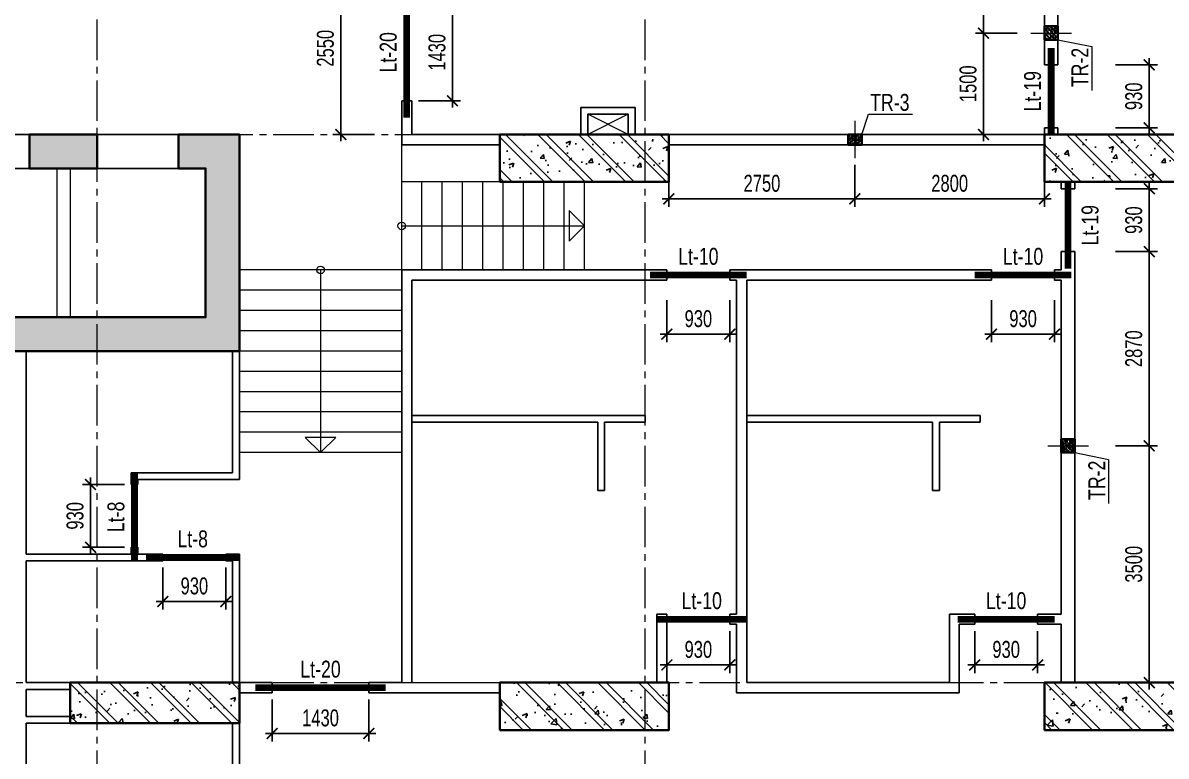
# Model space of a CAD drawing. Header units: millimetres. Extents: x 0 to 84100, y 0 to 158663.
# Drawn here: x 49721 to 66621, y 121440 to 132276 of the extents above; entities that cross this region are included whole.
import ezdxf
from ezdxf.enums import TextEntityAlignment as Align

# ---------------------------------------------------------------- set-up
doc = ezdxf.new("R2010")
doc.units = ezdxf.units.MM
doc.header["$LTSCALE"] = 800
doc.header["$MEASUREMENT"] = 0
doc.linetypes.add('CENTER2', pattern=[1.125, 0.75, -0.125, 0.125, -0.125])
doc.layers.get('DEFPOINTS').update_dxf_attribs({"color": 87})
for name, color, linetype, lineweight in [('CDC.01.AXIS', 160, 'CENTER2', 13), ('CDC.07.TEXTCOL', 3, 'Continuous', 18), ('CDC.09.COLUMN', 4, 'Continuous', 35), ('CDC.11.NOTE', 8, 'Continuous', 18)]:
    doc.layers.add(name, color=color, linetype=linetype, lineweight=lineweight)
for name, color, linetype in [('CDC.02.DIM', 1, 'Continuous'), ('CDC.03.BORDER', 3, 'Continuous'), ('CDC.06.TEXT', 2, 'Continuous'), ('CDC.10.HATCH', 9, 'Continuous'), ('HATCH', 8, 'Continuous'), ('KCS_LANH_TO', 3, 'Continuous'), ('KCS_LOKT', 3, 'Continuous')]:
    doc.layers.add(name, color=color, linetype=linetype)
doc.styles.add('KCS_SMTEXT', font='arial.ttf', dxfattribs={"width": 0.7})
doc.dimstyles.new('KCS_DIM100', dxfattribs={"dimscale": 100, "dimtxt": 2.5, "dimasz": 1.6, "dimexe": 1.2, "dimexo": 0, "dimgap": 1, "dimtad": 1, "dimdec": 0, "dimzin": 0, "dimdsep": 46, "dimtxsty": 'KCS_SMTEXT', "dimblk": 'ARCHTICK', "dimcen": 0, "dimdle": 1, "dimclrd": 1, "dimclre": 1, "dimclrt": 2, "dimadec": 0, "dimazin": 0, "dimtfac": 1, "dimtdec": 0, "dimtix": 1, "dimtmove": 2, "dimatfit": 3, "dimfxl": 1, "dimtolj": 1, "dimtzin": 0, "dimarcsym": 0})
pattern_1 = [(50, (61100.4, -1179204.9), (717.26018, -62.75213), [75, -825]), (355, (61100.4, -1179204.9), (-138.75133, 752.19213), [60, -660]), (100.4514, (61160.2, -1179210.1), (578.50938, 689.43954), [63.7402, -701.1421]), (46.1842, (61100.4, -1179004.9), (1067.24105, -165.519), [112.5, -1237.5]), (96.6356, (61189.4, -1179018.7), (934.6627, 974.1179), [95.6103, -1051.713]), (351.1842, (61100.4, -1179004.9), (934.6619, 974.1186), [90, -990]), (21, (61200.4, -1179054.9), (596.90705, -402.6189), [75, -825]), (226, (61200.4, -1179054.9), (671.88212, -365.5398), [60, -660]), (71.4514, (61250.16, -1179088.44), (840.22263, 322.5305), [63.7402, -701.1421]), (67.5, (61100.42, -1179204.9), (-155.916183, 294.37446), [0, -652, 0, -670, 0, -662.5]), (4.5, (61100.42, -1179204.9), (283.35092, 380.10319), [0, -382, 0, -637, 0, -252.5]), (327.5, (60877.42, -1179204.9), (533.822436, -22.55487), [0, -250, 0, -780, 0, -1035]), (317.5, (60777.4, -1179204.9), (583.18617, 100.10498), [0, -325, 0, -518, 0, -735]), (315, (61100.42, -1179204.9), (300.52038, 300.52038), []), (315, (61100.42, -1179082.4), (300.52038, 300.52038), [])]

# ---------------------------------------------------------------- blocks, each defined once
blk = doc.blocks.new('_ArchTick')
at = {"color": 0, "linetype": 'ByBlock', "const_width": 0.15}
blk.add_lwpolyline([(-0.5, -0.5), (0.5, 0.5)], dxfattribs=at)
blk = doc.blocks.new('*D441')
at = {"layer": 'CDC.02.DIM', "color": 1, "lineweight": -2, "transparency": 16777216}
for p, q in [((55571, 132556), (56191, 132556)), ((56071, 132656), (56071, 131026)), ((55571, 131126), (56191, 131126))]:
    blk.add_line(p, q, dxfattribs=at)
at = {"layer": 'DEFPOINTS', "color": 0, "transparency": 16777216}
for p in [(55571, 132556), (55571, 131126), (56071, 131126)]:
    blk.add_point(p, dxfattribs=at)
at = {"layer": 'CDC.02.DIM', "color": 1, "lineweight": -2, "transparency": 16777216, "xscale": 160, "yscale": 160, "zscale": 160}
for p, rotation in [((56071, 132556), 90), ((56071, 131126), 270)]:
    blk.add_blockref('_ArchTick', p, dxfattribs=dict(at, rotation=rotation))
at = {"layer": 'CDC.02.DIM', "color": 2, "transparency": 16777216, "insert": (55843, 131841), "char_height": 250, "attachment_point": 5, "rotation": 90, "style": 'KCS_SMTEXT'}
blk.add_mtext('\\A1;1430', dxfattribs=at)
blk = doc.blocks.new('*D462')
at = {"layer": 'CDC.02.DIM', "color": 1, "lineweight": -2, "transparency": 16777216}
for p, q in [((65871, 131656), (66491, 131656)), ((66371, 131756), (66371, 130626)), ((65871, 130726), (66491, 130726))]:
    blk.add_line(p, q, dxfattribs=at)
at = {"layer": 'DEFPOINTS', "color": 0, "transparency": 16777216}
for p in [(65871, 131656), (65871, 130726), (66371, 130726)]:
    blk.add_point(p, dxfattribs=at)
at = {"layer": 'CDC.02.DIM', "color": 1, "lineweight": -2, "transparency": 16777216, "xscale": 160, "yscale": 160, "zscale": 160}
for p, rotation in [((66371, 131656), 90), ((66371, 130726), 270)]:
    blk.add_blockref('_ArchTick', p, dxfattribs=dict(at, rotation=rotation))
at = {"layer": 'CDC.02.DIM', "color": 2, "transparency": 16777216, "insert": (66143, 131191), "char_height": 250, "attachment_point": 5, "rotation": 90, "style": 'KCS_SMTEXT'}
blk.add_mtext('\\A1;930', dxfattribs=at)
blk = doc.blocks.new('*D463')
at = {"layer": 'CDC.02.DIM', "color": 1, "lineweight": -2, "transparency": 16777216}
for p, q in [((65871, 129826), (66491, 129826)), ((66371, 129926), (66371, 128796)), ((65871, 128896), (66491, 128896))]:
    blk.add_line(p, q, dxfattribs=at)
at = {"layer": 'DEFPOINTS', "color": 0, "transparency": 16777216}
for p in [(65871, 129826), (65871, 128896), (66371, 128896)]:
    blk.add_point(p, dxfattribs=at)
at = {"layer": 'CDC.02.DIM', "color": 1, "lineweight": -2, "transparency": 16777216, "xscale": 160, "yscale": 160, "zscale": 160}
for p, rotation in [((66371, 129826), 90), ((66371, 128896), 270)]:
    blk.add_blockref('_ArchTick', p, dxfattribs=dict(at, rotation=rotation))
at = {"layer": 'CDC.02.DIM', "color": 2, "transparency": 16777216, "insert": (66143, 129361), "char_height": 250, "attachment_point": 5, "rotation": 90, "style": 'KCS_SMTEXT'}
blk.add_mtext('\\A1;930', dxfattribs=at)
blk = doc.blocks.new('*D464')
at = {"layer": 'CDC.02.DIM', "color": 1, "lineweight": -2, "transparency": 16777216}
for p, q in [((64041, 128176), (64041, 127556)), ((64971, 128176), (64971, 127556)), ((65071, 127676), (63941, 127676))]:
    blk.add_line(p, q, dxfattribs=at)
at = {"layer": 'DEFPOINTS', "color": 0, "transparency": 16777216}
for p in [(64041, 128176), (64971, 128176), (64041, 127676)]:
    blk.add_point(p, dxfattribs=at)
at = {"layer": 'CDC.02.DIM', "color": 1, "lineweight": -2, "transparency": 16777216, "xscale": 160, "yscale": 160, "zscale": 160, "rotation": 180}
blk.add_blockref('_ArchTick', (64041, 127676), dxfattribs=at)
at = {"layer": 'CDC.02.DIM', "color": 1, "lineweight": -2, "transparency": 16777216, "xscale": 160, "yscale": 160, "zscale": 160}
blk.add_blockref('_ArchTick', (64971, 127676), dxfattribs=at)
at = {"layer": 'CDC.02.DIM', "color": 2, "transparency": 16777216, "insert": (64506, 127904), "char_height": 250, "attachment_point": 5, "style": 'KCS_SMTEXT'}
blk.add_mtext('\\A1;930', dxfattribs=at)
blk = doc.blocks.new('*D465')
at = {"layer": 'CDC.02.DIM', "color": 1, "lineweight": -2, "transparency": 16777216}
for p, q in [((63791, 123288), (63791, 122668)), ((64721, 123288), (64721, 122668)), ((64821, 122788), (63691, 122788))]:
    blk.add_line(p, q, dxfattribs=at)
at = {"layer": 'DEFPOINTS', "color": 0, "transparency": 16777216}
for p in [(63791, 123288), (64721, 123288), (63791, 122788)]:
    blk.add_point(p, dxfattribs=at)
at = {"layer": 'CDC.02.DIM', "color": 1, "lineweight": -2, "transparency": 16777216, "xscale": 160, "yscale": 160, "zscale": 160, "rotation": 180}
blk.add_blockref('_ArchTick', (63791, 122788), dxfattribs=at)
at = {"layer": 'CDC.02.DIM', "color": 1, "lineweight": -2, "transparency": 16777216, "xscale": 160, "yscale": 160, "zscale": 160}
blk.add_blockref('_ArchTick', (64721, 122788), dxfattribs=at)
at = {"layer": 'CDC.02.DIM', "color": 2, "transparency": 16777216, "insert": (64256, 123016), "char_height": 250, "attachment_point": 5, "style": 'KCS_SMTEXT'}
blk.add_mtext('\\A1;930', dxfattribs=at)
blk = doc.blocks.new('*D466')
at = {"layer": 'CDC.02.DIM', "color": 1, "lineweight": -2, "transparency": 16777216}
for p, q in [((59241, 123288), (59241, 122668)), ((60171, 123288), (60171, 122668)), ((59141, 122788), (60271, 122788))]:
    blk.add_line(p, q, dxfattribs=at)
at = {"layer": 'DEFPOINTS', "color": 0, "transparency": 16777216}
for p in [(59241, 123288), (60171, 123288), (60171, 122788)]:
    blk.add_point(p, dxfattribs=at)
at = {"layer": 'CDC.02.DIM', "color": 1, "lineweight": -2, "transparency": 16777216, "xscale": 160, "yscale": 160, "zscale": 160, "rotation": 180}
blk.add_blockref('_ArchTick', (59241, 122788), dxfattribs=at)
at = {"layer": 'CDC.02.DIM', "color": 1, "lineweight": -2, "transparency": 16777216, "xscale": 160, "yscale": 160, "zscale": 160}
blk.add_blockref('_ArchTick', (60171, 122788), dxfattribs=at)
at = {"layer": 'CDC.02.DIM', "color": 2, "transparency": 16777216, "insert": (59706, 123016), "char_height": 250, "attachment_point": 5, "style": 'KCS_SMTEXT'}
blk.add_mtext('\\A1;930', dxfattribs=at)
blk = doc.blocks.new('*D467')
at = {"layer": 'CDC.02.DIM', "color": 1, "lineweight": -2, "transparency": 16777216}
for p, q in [((53406, 122276), (53406, 121656)), ((54836, 122276), (54836, 121656)), ((53306, 121776), (54936, 121776))]:
    blk.add_line(p, q, dxfattribs=at)
at = {"layer": 'DEFPOINTS', "color": 0, "transparency": 16777216}
for p in [(53406, 122276), (54836, 122276), (54836, 121776)]:
    blk.add_point(p, dxfattribs=at)
at = {"layer": 'CDC.02.DIM', "color": 1, "lineweight": -2, "transparency": 16777216, "xscale": 160, "yscale": 160, "zscale": 160, "rotation": 180}
blk.add_blockref('_ArchTick', (53406, 121776), dxfattribs=at)
at = {"layer": 'CDC.02.DIM', "color": 1, "lineweight": -2, "transparency": 16777216, "xscale": 160, "yscale": 160, "zscale": 160}
blk.add_blockref('_ArchTick', (54836, 121776), dxfattribs=at)
at = {"layer": 'CDC.02.DIM', "color": 2, "transparency": 16777216, "insert": (54121, 122004), "char_height": 250, "attachment_point": 5, "style": 'KCS_SMTEXT'}
blk.add_mtext('\\A1;1430', dxfattribs=at)
blk = doc.blocks.new('*D495')
at = {"layer": 'CDC.02.DIM', "color": 1, "lineweight": -2, "transparency": 16777216}
for p, q in [((54921, 133176), (54301, 133176)), ((54421, 130526), (54421, 133276)), ((54921, 130626), (54301, 130626))]:
    blk.add_line(p, q, dxfattribs=at)
at = {"layer": 'DEFPOINTS', "color": 0, "transparency": 16777216}
for p in [(54421, 133176), (54921, 133176), (54921, 130626)]:
    blk.add_point(p, dxfattribs=at)
at = {"layer": 'CDC.02.DIM', "color": 1, "lineweight": -2, "transparency": 16777216, "xscale": 160, "yscale": 160, "zscale": 160}
for p, rotation in [((54421, 133176), 90), ((54421, 130626), 270)]:
    blk.add_blockref('_ArchTick', p, dxfattribs=dict(at, rotation=rotation))
at = {"layer": 'CDC.02.DIM', "color": 2, "transparency": 16777216, "insert": (54193, 131901), "char_height": 250, "attachment_point": 5, "rotation": 90, "style": 'KCS_SMTEXT'}
blk.add_mtext('\\A1;2550', dxfattribs=at)
blk = doc.blocks.new('*D496')
at = {"layer": 'CDC.02.DIM', "color": 1, "lineweight": -2, "transparency": 16777216}
for p, q in [((63921, 135226), (63921, 132026)), ((64421, 135126), (63801, 135126)), ((64421, 132126), (63801, 132126))]:
    blk.add_line(p, q, dxfattribs=at)
at = {"layer": 'DEFPOINTS', "color": 0, "transparency": 16777216}
for p in [(64421, 135126), (63921, 132126), (64421, 132126)]:
    blk.add_point(p, dxfattribs=at)
at = {"layer": 'CDC.02.DIM', "color": 1, "lineweight": -2, "transparency": 16777216, "xscale": 160, "yscale": 160, "zscale": 160}
for p, rotation in [((63921, 135126), 90), ((63921, 132126), 270)]:
    blk.add_blockref('_ArchTick', p, dxfattribs=dict(at, rotation=rotation))
at = {"layer": 'CDC.02.DIM', "color": 2, "transparency": 16777216, "insert": (63693, 133626), "char_height": 250, "attachment_point": 5, "rotation": 90, "style": 'KCS_SMTEXT'}
blk.add_mtext('\\A1;3000', dxfattribs=at)
blk = doc.blocks.new('TR2')
at = {"layer": 'HATCH'}
h = blk.add_hatch(dxfattribs=at)
h.set_pattern_fill('BETONG', color=256, scale=10, angle=90, style=0, pattern_type=2)
h.set_pattern_definition([(140, (579241.57, 154804.38), (6.2752135, 71.726018), [7.5, -82.5]), (85, (579241.57, 154804.38), (-75.219213, -13.875133), [6, -66]), (190.4514, (579242.094, 154810.355), (-68.943954, 57.850938), [6.374019, -70.114211]), (136.1842, (579221.57, 154804.38), (16.551901, 106.724105), [11.25, -123.75]), (186.6356, (579222.95, 154813.27), (-97.411787, 93.46627), [9.561029, -105.1713]), (81.1842, (579221.57, 154804.38), (-97.41186, 93.466195), [9, -99]), (111, (579226.57, 154814.38), (40.261889, 59.690705), [7.5, -82.5]), (56, (579226.57, 154814.38), (-72.5150045, 24.331533), [6, -66]), (161.4514, (579229.93, 154819.35), (-32.25305, 84.022263), [6.374019, -70.114211]), (127.5, (579241.572, 154804.378), (-33.2893854, 1.2159855), [0, -65.2, 0, -67, 0, -66.25]), (97.5, (579241.57, 154804.378), (-39.4411712, 26.3069537), [0, -38.2, 0, -63.7, 0, -25.25]), (57.5, (579241.572, 154782.078), (2.2554872, 53.3822436), [0, -25, 0, -78, 0, -103.5]), (47.5, (579241.57, 154772.08), (-10.0104982, 58.318617), [0, -32.5, 0, -51.8, 0, -73.5]), (135, (579241.57, 154804.378), (-30.0520382, -30.0520382), []), (135, (579229.32, 154804.378), (-30.0520382, -30.0520382), [])])
h.paths.add_polyline_path([(-100, -100), (100, -100), (100, 100), (-100, 100)])
at = {"layer": 'CDC.01.AXIS'}
blk.add_line((-300, 0), (300, 0), dxfattribs=at)
at = {"layer": 'CDC.09.COLUMN'}
blk.add_lwpolyline([(100, -100), (100, 100), (-100, 100), (-100, -100)], close=True, dxfattribs=at)
blk = doc.blocks.new('*D498')
at = {"layer": 'CDC.02.DIM', "color": 1, "lineweight": -2, "transparency": 16777216}
for p, q in [((63921, 132226), (63921, 130526)), ((64421, 132126), (63801, 132126)), ((64421, 130626), (63801, 130626))]:
    blk.add_line(p, q, dxfattribs=at)
at = {"layer": 'DEFPOINTS', "color": 0, "transparency": 16777216}
for p in [(64421, 132126), (63921, 130626), (64421, 130626)]:
    blk.add_point(p, dxfattribs=at)
at = {"layer": 'CDC.02.DIM', "color": 1, "lineweight": -2, "transparency": 16777216, "xscale": 160, "yscale": 160, "zscale": 160}
for p, rotation in [((63921, 132126), 90), ((63921, 130626), 270)]:
    blk.add_blockref('_ArchTick', p, dxfattribs=dict(at, rotation=rotation))
at = {"layer": 'CDC.02.DIM', "color": 2, "transparency": 16777216, "insert": (63693, 131376), "char_height": 250, "attachment_point": 5, "rotation": 90, "style": 'KCS_SMTEXT'}
blk.add_mtext('\\A1;1500', dxfattribs=at)
blk = doc.blocks.new('TRU3')
at = {"layer": 'HATCH'}
h = blk.add_hatch(dxfattribs=at)
h.set_pattern_fill('BETONG', color=256, scale=10, style=0, pattern_type=2)
h.set_pattern_definition([(50, (154804.38, -579216.57), (71.726018, -6.2752135), [7.5, -82.5]), (355, (154804.38, -579216.57), (-13.875133, 75.219213), [6, -66]), (100.4514, (154810.355, -579217.094), (57.850938, 68.943954), [6.374019, -70.114211]), (46.1842, (154804.38, -579196.57), (106.724105, -16.551901), [11.25, -123.75]), (96.6356, (154813.27, -579197.95), (93.46627, 97.411787), [9.561029, -105.1713]), (351.1842, (154804.38, -579196.57), (93.466195, 97.41186), [9, -99]), (21, (154814.38, -579201.57), (59.690705, -40.261889), [7.5, -82.5]), (326, (154814.38, -579201.57), (24.331533, 72.5150045), [6, -66]), (71.4514, (154819.35, -579204.93), (84.022263, 32.25305), [6.374019, -70.114211]), (37.5, (154804.378, -579216.572), (1.2159855, 33.2893854), [0, -65.2, 0, -67, 0, -66.25]), (7.5, (154804.378, -579216.57), (26.3069537, 39.4411712), [0, -38.2, 0, -63.7, 0, -25.25]), (327.5, (154782.078, -579216.572), (53.3822436, -2.2554872), [0, -25, 0, -78, 0, -103.5]), (317.5, (154772.08, -579216.57), (58.318617, 10.0104982), [0, -32.5, 0, -51.8, 0, -73.5]), (45, (154804.378, -579216.57), (-30.0520382, 30.0520382), []), (45, (154804.378, -579204.32), (-30.0520382, 30.0520382), [])])
h.paths.add_polyline_path([(-100, 75), (-100, -75), (100, -75), (100, 75)])
at = {"layer": 'CDC.01.AXIS'}
blk.add_line((0, 275), (0, -275), dxfattribs=at)
at = {"layer": 'CDC.09.COLUMN'}
blk.add_lwpolyline([(-100, -75), (100, -75), (100, 75), (-100, 75)], close=True, dxfattribs=at)
blk = doc.blocks.new('*D499')
at = {"layer": 'CDC.02.DIM', "color": 1, "lineweight": -2, "transparency": 16777216}
for p, q in [((62021, 130176), (62021, 129556)), ((64821, 130176), (64821, 129556)), ((61921, 129676), (64921, 129676))]:
    blk.add_line(p, q, dxfattribs=at)
at = {"layer": 'DEFPOINTS', "color": 0, "transparency": 16777216}
for p in [(62021, 130176), (64821, 130176), (64821, 129676)]:
    blk.add_point(p, dxfattribs=at)
at = {"layer": 'CDC.02.DIM', "color": 1, "lineweight": -2, "transparency": 16777216, "xscale": 160, "yscale": 160, "zscale": 160, "rotation": 180}
blk.add_blockref('_ArchTick', (62021, 129676), dxfattribs=at)
at = {"layer": 'CDC.02.DIM', "color": 1, "lineweight": -2, "transparency": 16777216, "xscale": 160, "yscale": 160, "zscale": 160}
blk.add_blockref('_ArchTick', (64821, 129676), dxfattribs=at)
at = {"layer": 'CDC.02.DIM', "color": 2, "transparency": 16777216, "insert": (63421, 129904), "char_height": 250, "attachment_point": 5, "style": 'KCS_SMTEXT'}
blk.add_mtext('\\A1;2800', dxfattribs=at)
blk = doc.blocks.new('*D500')
at = {"layer": 'CDC.02.DIM', "color": 1, "lineweight": -2, "transparency": 16777216}
for p, q in [((59271, 130176), (59271, 129556)), ((62021, 130176), (62021, 129556)), ((62121, 129676), (59171, 129676))]:
    blk.add_line(p, q, dxfattribs=at)
at = {"layer": 'DEFPOINTS', "color": 0, "transparency": 16777216}
for p in [(59271, 130176), (62021, 130176), (59271, 129676)]:
    blk.add_point(p, dxfattribs=at)
at = {"layer": 'CDC.02.DIM', "color": 1, "lineweight": -2, "transparency": 16777216, "xscale": 160, "yscale": 160, "zscale": 160, "rotation": 180}
blk.add_blockref('_ArchTick', (59271, 129676), dxfattribs=at)
at = {"layer": 'CDC.02.DIM', "color": 1, "lineweight": -2, "transparency": 16777216, "xscale": 160, "yscale": 160, "zscale": 160}
blk.add_blockref('_ArchTick', (62021, 129676), dxfattribs=at)
at = {"layer": 'CDC.02.DIM', "color": 2, "transparency": 16777216, "insert": (60646, 129904), "char_height": 250, "attachment_point": 5, "style": 'KCS_SMTEXT'}
blk.add_mtext('\\A1;2750', dxfattribs=at)
blk = doc.blocks.new('*D501')
at = {"layer": 'CDC.02.DIM', "color": 1, "lineweight": -2, "transparency": 16777216}
for p, q in [((59241, 128176), (59241, 127556)), ((60171, 128176), (60171, 127556)), ((60271, 127676), (59141, 127676))]:
    blk.add_line(p, q, dxfattribs=at)
at = {"layer": 'DEFPOINTS', "color": 0, "transparency": 16777216}
for p in [(59241, 128176), (60171, 128176), (59241, 127676)]:
    blk.add_point(p, dxfattribs=at)
at = {"layer": 'CDC.02.DIM', "color": 1, "lineweight": -2, "transparency": 16777216, "xscale": 160, "yscale": 160, "zscale": 160, "rotation": 180}
blk.add_blockref('_ArchTick', (59241, 127676), dxfattribs=at)
at = {"layer": 'CDC.02.DIM', "color": 1, "lineweight": -2, "transparency": 16777216, "xscale": 160, "yscale": 160, "zscale": 160}
blk.add_blockref('_ArchTick', (60171, 127676), dxfattribs=at)
at = {"layer": 'CDC.02.DIM', "color": 2, "transparency": 16777216, "insert": (59706, 127904), "char_height": 250, "attachment_point": 5, "style": 'KCS_SMTEXT'}
blk.add_mtext('\\A1;930', dxfattribs=at)
blk = doc.blocks.new('*D574')
at = {"layer": 'CDC.02.DIM', "color": 1, "lineweight": -2, "transparency": 16777216}
for p, q in [((66371, 128996), (66371, 125926)), ((65871, 128896), (66491, 128896)), ((65871, 126026), (66491, 126026))]:
    blk.add_line(p, q, dxfattribs=at)
at = {"layer": 'DEFPOINTS', "color": 0, "transparency": 16777216}
for p in [(65871, 128896), (65871, 126026), (66371, 126026)]:
    blk.add_point(p, dxfattribs=at)
at = {"layer": 'CDC.02.DIM', "color": 1, "lineweight": -2, "transparency": 16777216, "xscale": 160, "yscale": 160, "zscale": 160}
for p, rotation in [((66371, 128896), 90), ((66371, 126026), 270)]:
    blk.add_blockref('_ArchTick', p, dxfattribs=dict(at, rotation=rotation))
at = {"layer": 'CDC.02.DIM', "color": 2, "transparency": 16777216, "insert": (66143, 127461), "char_height": 250, "attachment_point": 5, "rotation": 90, "style": 'KCS_SMTEXT'}
blk.add_mtext('\\A1;2870', dxfattribs=at)
blk = doc.blocks.new('*D575')
at = {"layer": 'CDC.02.DIM', "color": 1, "lineweight": -2, "transparency": 16777216}
for p, q in [((66371, 126126), (66371, 122426)), ((65871, 126026), (66491, 126026)), ((65871, 122526), (66491, 122526))]:
    blk.add_line(p, q, dxfattribs=at)
at = {"layer": 'DEFPOINTS', "color": 0, "transparency": 16777216}
for p in [(65871, 126026), (65871, 122526), (66371, 122526)]:
    blk.add_point(p, dxfattribs=at)
at = {"layer": 'CDC.02.DIM', "color": 1, "lineweight": -2, "transparency": 16777216, "xscale": 160, "yscale": 160, "zscale": 160}
for p, rotation in [((66371, 126026), 90), ((66371, 122526), 270)]:
    blk.add_blockref('_ArchTick', p, dxfattribs=dict(at, rotation=rotation))
at = {"layer": 'CDC.02.DIM', "color": 2, "transparency": 16777216, "insert": (66143, 124276), "char_height": 250, "attachment_point": 5, "rotation": 90, "style": 'KCS_SMTEXT'}
blk.add_mtext('\\A1;3500', dxfattribs=at)
blk = doc.blocks.new('*D675')
at = {"layer": 'CDC.02.DIM', "color": 1, "lineweight": -2, "transparency": 16777216}
for p, q in [((51221, 125456), (50601, 125456)), ((50721, 125556), (50721, 124426)), ((51221, 124526), (50601, 124526))]:
    blk.add_line(p, q, dxfattribs=at)
at = {"layer": 'DEFPOINTS', "color": 0, "transparency": 16777216}
for p in [(51221, 125456), (50721, 124526), (51221, 124526)]:
    blk.add_point(p, dxfattribs=at)
at = {"layer": 'CDC.02.DIM', "color": 1, "lineweight": -2, "transparency": 16777216, "xscale": 160, "yscale": 160, "zscale": 160}
for p, rotation in [((50721, 125456), 90), ((50721, 124526), 270)]:
    blk.add_blockref('_ArchTick', p, dxfattribs=dict(at, rotation=rotation))
at = {"layer": 'CDC.02.DIM', "color": 2, "transparency": 16777216, "insert": (50493, 124991), "char_height": 250, "attachment_point": 5, "rotation": 90, "style": 'KCS_SMTEXT'}
blk.add_mtext('\\A1;930', dxfattribs=at)
blk = doc.blocks.new('*D680')
at = {"layer": 'CDC.02.DIM', "color": 1, "lineweight": -2, "transparency": 16777216}
for p, q in [((51791, 124226), (51791, 123606)), ((52721, 124226), (52721, 123606)), ((51691, 123726), (52821, 123726))]:
    blk.add_line(p, q, dxfattribs=at)
at = {"layer": 'DEFPOINTS', "color": 0, "transparency": 16777216}
for p in [(51791, 124226), (52721, 124226), (52721, 123726)]:
    blk.add_point(p, dxfattribs=at)
at = {"layer": 'CDC.02.DIM', "color": 1, "lineweight": -2, "transparency": 16777216, "xscale": 160, "yscale": 160, "zscale": 160, "rotation": 180}
blk.add_blockref('_ArchTick', (51791, 123726), dxfattribs=at)
at = {"layer": 'CDC.02.DIM', "color": 1, "lineweight": -2, "transparency": 16777216, "xscale": 160, "yscale": 160, "zscale": 160}
blk.add_blockref('_ArchTick', (52721, 123726), dxfattribs=at)
at = {"layer": 'CDC.02.DIM', "color": 2, "transparency": 16777216, "insert": (52256, 123954), "char_height": 250, "attachment_point": 5, "style": 'KCS_SMTEXT'}
blk.add_mtext('\\A1;930', dxfattribs=at)

msp = doc.modelspace()

# ---------------------------------------------------------------- hatches: boundary and pattern name
at = {"layer": 'CDC.10.HATCH'}
h = msp.add_hatch(dxfattribs=at)
h.set_pattern_fill('BETONG', color=256, scale=100, style=0, pattern_type=2)
h.set_pattern_definition(pattern_1)
h.paths.add_polyline_path([(52920.7, 140526.1), (45920.7, 140526.1), (45920.7, 139926.1), (46420.7, 139926.1), (46420.7, 140026.1), (49620.7, 140026.1), (49620.7, 134026.1), (49070.7, 134026.1), (49070.7, 133526.1), (51290.7, 133526.1), (51290.7, 134026.1), (49920.7, 134026.1), (49920.7, 140026.1), (52420.7, 140026.1), (52420.7, 134026.1), (52320.7, 134026.1), (52320.7, 133526.1), (52920.7, 133526.1)])
h.paths.add_polyline_path([(46420.7, 138896.1), (45920.7, 138896.1), (45920.7, 135536.1), (47930.6, 133526.1), (48140.7, 133526.1), (48140.7, 134023.2), (46420.7, 135743.2)], flags=17)
h.paths.add_polyline_path([(48220.7, 130126.1), (48620.7, 130126.1), (48620.7, 130626.1), (47920.7, 130626.1), (47920.7, 130326.1), (47920.7, 127926.1), (45611, 127926.1), (45354.3, 128182.8), (45000.8, 127829.2), (45722, 127108), (46040.2, 127426.1), (52920.7, 127426.1), (52920.7, 130626.1), (52020.7, 130626.1), (52020.7, 130126.1), (52420.7, 130126.1), (52420.7, 127926.1), (48220.7, 127926.1)])
h.paths.add_polyline_path([(50820.7, 130626.1), (49820.7, 130626.1), (49820.7, 130126.1), (50820.7, 130126.1)], flags=17)
h.paths.add_polyline_path([(46990.7, 130626.1), (46729.3, 130626.1), (46075.6, 131279.9), (45863.5, 131067.8), (46181.6, 130749.6), (44484.6, 129052.5), (41514.7, 132022.4), (43211.8, 133719.4), (43530, 133401.2), (43742.1, 133613.4), (43020.7, 134334.8), (43020.7, 134626.1), (42520.7, 134626.1), (42520.7, 134226.1), (40320.7, 134226.1), (40320.7, 136226.1), (42520.7, 136226.1), (42520.7, 135826.1), (43020.7, 135826.1), (43020.7, 140526.1), (41740.7, 140526.1), (41740.7, 140126.1), (42520.7, 140126.1), (42520.7, 136426.1), (40320.7, 136426.1), (40320.7, 140126.1), (40500.7, 140126.1), (40500.7, 140526.1), (39820.7, 140526.1), (39820.7, 137986.6), (39820.7, 133651.7), (39499.5, 133330.5), (39853, 132977), (40320.7, 133444.6), (40320.7, 133926.1), (42722.2, 133926.1), (42858.2, 133790.1), (41302.6, 132234.5), (40864.2, 132672.9), (40510.7, 132319.4), (44343.2, 128486.8), (46252.4, 130396), (46522.2, 130126.1), (46990.7, 130126.1)])
h.paths.add_polyline_path([(45297.8, 132057.7), (44519.9, 132835.6), (44307.8, 132623.4), (45085.6, 131845.6)], flags=17)
h.paths.add_polyline_path([(41338, 128097.9), (41125.8, 127885.8), (41550.1, 127461.5), (39782.3, 125693.8), (39994.5, 125481.6), (41762.2, 127249.4), (42115.8, 126895.9), (42327.9, 127108)])
h.paths.add_polyline_path([(44025, 125410.9), (43247.2, 126188.7), (43035, 125976.6), (43459.3, 125552.4), (41691.5, 123784.6), (42045.1, 123431)])
h.paths.add_polyline_path([(37943.9, 131067.8), (38368.1, 130643.5), (38580.3, 130855.7), (37802.4, 131633.5), (35822.5, 129653.6), (36176.1, 129300)])
h.paths.add_polyline_path([(39499.5, 129936.4), (39287.4, 129724.3), (39640.9, 129370.7), (37873.1, 127603), (38085.3, 127390.8), (39853, 129158.6), (40206.6, 128805), (40418.7, 129017.2)])
h = msp.add_hatch(dxfattribs=at)
h.set_pattern_fill('BETONG', color=256, scale=100, style=0, pattern_type=2)
h.set_pattern_definition(pattern_1)
h.paths.add_polyline_path([(59270.7, 129926.1), (59270.7, 130626.1), (57756.8, 130626.1), (56770.7, 130626.1), (56770.7, 129926.1)])
h = msp.add_hatch(dxfattribs=at)
h.set_pattern_fill('BETONG', color=256, scale=100, style=0, pattern_type=2)
h.set_pattern_definition(pattern_1)
h.paths.add_polyline_path([(67320.7, 129926.1), (67320.7, 130626.1), (65806.8, 130626.1), (64820.7, 130626.1), (64820.7, 129926.1)])
h = msp.add_hatch(dxfattribs=at)
h.set_pattern_fill('BETONG', color=256, scale=100, style=0, pattern_type=2)
h.set_pattern_definition(pattern_1)
h.paths.add_polyline_path([(51993.3, 121926.1), (52920.7, 121926.1), (52920.7, 122526.1), (50420.7, 122526.1), (50420.7, 121926.1), (51529.2, 121926.1)])
h = msp.add_hatch(dxfattribs=at)
h.set_pattern_fill('BETONG', color=256, scale=100, style=0, pattern_type=2)
h.set_pattern_definition(pattern_1)
h.paths.add_polyline_path([(59270.7, 121826.1), (59270.7, 122526.1), (57706.8, 122526.1), (56770.7, 122526.1), (56770.7, 121826.1)])
h = msp.add_hatch(dxfattribs=at)
h.set_pattern_fill('BETONG', color=256, scale=100, style=0, pattern_type=2)
h.set_pattern_definition(pattern_1)
h.paths.add_polyline_path([(67320.7, 121826.1), (67320.7, 122526.1), (65806.8, 122526.1), (64820.7, 122526.1), (64820.7, 121826.1)])

# ---------------------------------------------------------------- linework, layer by layer
at = {"layer": 'CDC.01.AXIS'}
for p, q in [((50820.7, 104726.1), (50820.7, 156526.1)), ((58920.7, 104726.1), (58920.7, 156526.1)), ((8420.7, 130626.1), (68920.7, 130626.1)), ((8420.7, 122526.1), (68920.7, 122526.1))]:
    msp.add_line(p, q, dxfattribs=at)
at = {"layer": 'CDC.03.BORDER', "lineweight": 25}
for p, q in [((64820.7, 131656.1), (64820.7, 132641.1)), ((65020.7, 131656.1), (65020.7, 132641.1)), ((64820.7, 131656.1), (65020.7, 131656.1)), ((55320.7, 131126.1), (55320.7, 130476.1)), ((55470.7, 131126.1), (55320.7, 131126.1)), ((55470.7, 130626.1), (55470.7, 131126.1)), ((65070.7, 128896.1), (65070.7, 128626.1)), ((65070.7, 128896.1), (65270.7, 128896.1)), ((65270.7, 128896.1), (65270.7, 122526.1)), ((55320.7, 128626.1), (55380.7, 128626.1)), ((55320.7, 122526.1), (55320.7, 128626.1)), ((59240.7, 128626.1), (55380.7, 128626.1)), ((59240.7, 128626.1), (59240.7, 128476.1)), ((60170.7, 128626.1), (60170.7, 128476.1)), ((64040.7, 128626.1), (60170.7, 128626.1)), ((64970.7, 128626.1), (65070.7, 128626.1)), ((64970.7, 128626.1), (64970.7, 128476.1)), ((64970.7, 128626.1), (64970.7, 128476.1)), ((59240.7, 128476.1), (55470.7, 128476.1)), ((55470.7, 128476.1), (55470.7, 125926.1)), ((60170.7, 128476.1), (60270.7, 128476.1)), ((60270.7, 128476.1), (60270.7, 123538.2)), ((64040.7, 128476.1), (60420.7, 128476.1)), ((60420.7, 128476.1), (60420.7, 122526.1)), ((64970.7, 128476.1), (65070.7, 128476.1)), ((65070.7, 128476.1), (65070.7, 123538.2)), ((49770.7, 127426.1), (49770.7, 124426.1)), ((52820.7, 127426.1), (52820.7, 125626.1)), ((52920.7, 127426.1), (52920.7, 125526.1)), ((58918.7, 126476.1), (55470.7, 126476.1)), ((58920.7, 126376.1), (58920.7, 126476.1)), ((63870.7, 126476.1), (60420.7, 126476.1)), ((63870.7, 126376.1), (63870.7, 126476.1)), ((58218.7, 126376.1), (55470.7, 126376.1)), ((58218.7, 125366.1), (58218.7, 126376.1)), ((58918.7, 126376.1), (58318.7, 126376.1)), ((58318.7, 125366.1), (58318.7, 126376.1)), ((63168.7, 126376.1), (60420.7, 126376.1)), ((63168.7, 125366.1), (63168.7, 126376.1)), ((63870.7, 126376.1), (63268.7, 126376.1)), ((63268.7, 125366.1), (63268.7, 126376.1)), ((55470.7, 125926.1), (55470.7, 122526.1)), ((51320.7, 125456.1), (51320.7, 125626.1)), ((52820.7, 125626.1), (51320.7, 125626.1)), ((51420.7, 125456.1), (51320.7, 125456.1)), ((51420.7, 125456.1), (51420.7, 125526.1)), ((52920.7, 125526.1), (51420.7, 125526.1)), ((58218.7, 125366.1), (58318.7, 125366.1)), ((63168.7, 125366.1), (63268.7, 125366.1)), ((49770.7, 124426.1), (51320.7, 124426.1)), ((51320.7, 124426.1), (51320.7, 124526.1)), ((51420.7, 124526.1), (51320.7, 124526.1)), ((51420.7, 124426.1), (51420.7, 124526.1)), ((51420.7, 124426.1), (51790.7, 124426.1)), ((51790.7, 124326.1), (51790.7, 124426.1)), ((52720.7, 124426.1), (52920.7, 124426.1)), ((52720.7, 124326.1), (52720.7, 124426.1)), ((52920.7, 124426.1), (52920.7, 122526.1)), ((49770.7, 124326.1), (49770.7, 122526.1)), ((49770.7, 124326.1), (51020.7, 124326.1)), ((51020.7, 124326.1), (51790.7, 124326.1)), ((52720.7, 124326.1), (52820.7, 124326.1)), ((52820.7, 124326.1), (52820.7, 122526.1)), ((60170.7, 123538.2), (60170.7, 123388.2)), ((60170.7, 123388.2), (60270.7, 123388.2)), ((60270.7, 123388.2), (60270.7, 122376.1)), ((64720.7, 123538.2), (65070.7, 123538.2)), ((64720.7, 123538.2), (64720.7, 123388.2)), ((64720.7, 123538.2), (64720.7, 123388.2)), ((64720.7, 123388.2), (65070.7, 123388.2)), ((65070.7, 123388.2), (65070.7, 122526.1)), ((50420.7, 122526.1), (49770.7, 122526.1)), ((52920.7, 122526.1), (53405.7, 122526.1)), ((55320.7, 122526.1), (54835.7, 122526.1)), ((63420.7, 122526.1), (60420.7, 122526.1)), ((63560.7, 122376.1), (63560.7, 122526.1)), ((65370.7, 122526.1), (65815.7, 122526.1)), ((49770.7, 122426.1), (49770.7, 122026.1)), ((50420.7, 122426.1), (49770.7, 122426.1)), ((52920.7, 122376.1), (53405.7, 122376.1)), ((56770.7, 122376.1), (54835.7, 122376.1)), ((60270.7, 122376.1), (63560.7, 122376.1)), ((50420.7, 122026.1), (49770.7, 122026.1)), ((49770.7, 121926.1), (49770.7, 120926.1)), ((50420.7, 121926.1), (49770.7, 121926.1)), ((52820.7, 121926.1), (52820.7, 119826.1)), ((52920.7, 121926.1), (52920.7, 117926.1))]:
    msp.add_line(p, q, dxfattribs=at)
at = {"layer": 'CDC.03.BORDER'}
for p, q in [((55320.7, 131126.1), (55470.7, 131126.1)), ((65020.7, 130726.1), (64820.7, 130726.1)), ((64820.7, 130726.1), (64820.7, 130626.1)), ((65020.7, 130726.1), (65020.7, 130626.1)), ((49820.7, 130626.1), (48620.7, 130626.1)), ((52020.7, 130626.1), (50820.7, 130626.1)), ((56770.7, 130476.1), (55320.7, 130476.1)), ((56770.7, 130626.1), (55470.7, 130626.1)), ((64820.7, 130626.1), (59270.7, 130626.1)), ((64820.7, 130476.1), (59270.7, 130476.1)), ((49820.7, 130126.1), (48620.7, 130126.1)), ((52020.7, 130126.1), (50820.7, 130126.1)), ((65070.7, 129826.1), (65070.7, 129926.1)), ((65270.7, 129826.1), (65070.7, 129826.1)), ((65270.7, 129826.1), (65270.7, 129926.1)), ((64040.7, 128476.1), (64040.7, 128626.1)), ((64970.7, 128476.1), (64970.7, 128626.1)), ((59090.7, 123538.2), (59090.7, 122526.1)), ((59240.7, 123538.2), (59090.7, 123538.2)), ((59240.7, 123538.2), (59240.7, 122526.1)), ((60270.7, 123538.2), (60170.7, 123538.2)), ((60170.7, 123538.2), (60170.7, 123388.2)), ((63790.7, 123388.2), (63560.7, 123388.2)), ((64720.7, 123388.2), (64720.7, 123538.2)), ((53405.7, 122376.1), (53405.7, 122526.1)), ((54835.7, 122376.1), (54835.7, 122526.1)), ((55470.7, 122526.1), (56770.7, 122525.7))]:
    msp.add_line(p, q, dxfattribs=at)
for points in [[(57970.7, 130626.1), (57970.7, 131026.1), (58770.7, 131026.1), (58770.7, 130626.1)], [(58070.7, 130626.1), (58070.7, 130926.1), (58670.7, 130926.1), (58670.7, 130626.1)]]:
    msp.add_lwpolyline(points, dxfattribs=at)
at = {"layer": 'CDC.03.BORDER', "lineweight": 25}
for points in [[(63790.7, 123388.2), (63790.7, 123538.2), (63420.7, 123538.2), (63420.7, 122526.1)], [(63560.7, 122526.1), (63560.7, 123388.2)]]:
    msp.add_lwpolyline(points, dxfattribs=at)
at = {"layer": 'CDC.09.COLUMN'}
for points in [[(52920.7, 127426.1), (52920.7, 130626.1), (52020.7, 130626.1), (52020.7, 130126.1), (52420.7, 130126.1), (52420.7, 127926.1), (48220.7, 127926.1), (48220.7, 130126.1), (48620.7, 130126.1), (48620.7, 130626.1), (47920.7, 130626.1), (47920.7, 130326.1), (47920.7, 127926.1), (45611, 127926.1), (45354.3, 128182.8), (45000.8, 127829.2), (45722, 127108), (46040.2, 127426.1)], [(49820.7, 130626.1), (49820.7, 130126.1), (50820.7, 130126.1), (50820.7, 130626.1)], [(56770.7, 129926.1), (59270.7, 129926.1), (59270.7, 130626.1), (56770.7, 130626.1)], [(64820.7, 129926.1), (67320.7, 129926.1), (67320.7, 130626.1), (64820.7, 130626.1)], [(52920.7, 122526.1), (50420.7, 122526.1), (50420.7, 121926.1), (52920.7, 121926.1)], [(56770.7, 121826.1), (59270.7, 121826.1), (59270.7, 122526.1), (56770.7, 122526.1)], [(64820.7, 121826.1), (67320.7, 121826.1), (67320.7, 122526.1), (64820.7, 122526.1)]]:
    msp.add_lwpolyline(points, close=True, dxfattribs=at)
at = {"layer": 'CDC.11.NOTE'}
for p, q in [((58670.7, 130926.1), (58070.7, 130626.1)), ((58670.7, 130626.1), (58070.7, 130926.1)), ((55320.7, 129926.1), (55320.7, 130476.1)), ((55320.7, 128626.1), (55320.7, 129926.1)), ((58020.7, 129926.1), (55320.7, 129926.1)), ((55620.7, 128626.1), (55620.7, 129926.1)), ((55920.7, 128626.1), (55920.7, 129926.1)), ((56220.7, 128626.1), (56220.7, 129926.1)), ((56520.7, 128626.1), (56520.7, 129926.1)), ((56820.7, 128626.1), (56820.7, 129926.1)), ((57120.7, 128626.1), (57120.7, 129926.1)), ((57420.7, 128626.1), (57420.7, 129926.1)), ((57720.7, 128626.1), (57720.7, 129926.1)), ((58020.7, 128626.1), (58020.7, 129926.1)), ((58020.7, 129276.1), (57795.7, 129501.1)), ((57795.7, 129501.1), (57795.7, 129051.1)), ((55320.7, 129276.1), (55620.7, 129276.1)), ((55620.7, 129276.1), (55920.7, 129276.1)), ((55920.7, 129276.1), (56220.7, 129276.1)), ((56220.7, 129276.1), (56520.7, 129276.1)), ((56520.7, 129276.1), (56820.7, 129276.1)), ((56820.7, 129276.1), (57120.7, 129276.1)), ((57120.7, 129276.1), (57420.7, 129276.1)), ((57420.7, 129276.1), (58020.7, 129276.1)), ((57795.7, 129051.1), (58020.7, 129276.1)), ((55320.7, 128626.1), (52920.7, 128626.1)), ((52920.7, 128626.1), (52920.7, 125926.1)), ((54120.7, 128626.1), (54120.7, 128026.1)), ((55320.7, 128326.1), (52920.7, 128326.1)), ((55320.7, 128026.1), (52920.7, 128026.1)), ((54120.7, 128026.1), (54120.7, 127726.1)), ((55320.7, 127726.1), (52920.7, 127726.1)), ((54120.7, 127726.1), (54120.7, 127426.1)), ((55320.7, 127426.1), (52920.7, 127426.1)), ((54120.7, 127426.1), (54120.7, 127126.1)), ((55320.7, 127126.1), (52920.7, 127126.1)), ((54120.7, 127126.1), (54120.7, 126826.1)), ((55320.7, 126826.1), (52920.7, 126826.1)), ((54120.7, 126826.1), (54120.7, 126526.1)), ((55320.7, 126526.1), (52920.7, 126526.1)), ((54120.7, 126526.1), (54120.7, 126226.1)), ((55320.7, 126226.1), (52920.7, 126226.1)), ((54345.7, 126151.1), (53895.7, 126151.1)), ((53895.7, 126151.1), (54120.7, 125926.1)), ((54120.7, 126226.1), (54120.7, 125926.1)), ((54120.7, 125926.1), (54345.7, 126151.1)), ((55320.7, 125926.1), (52920.7, 125926.1)), ((65857.7, 122526.1), (65855.7, 122526.1))]:
    msp.add_line(p, q, dxfattribs=at)
at = {"layer": 'CDC.11.NOTE', "ltscale": 0.5}
for p, q in [((50220.7, 130126.1), (50220.7, 127926.1)), ((50420.7, 130126.1), (50420.7, 127926.1))]:
    msp.add_line(p, q, dxfattribs=at)
at = {"layer": 'CDC.11.NOTE'}
for points in [[(65020.7, 132026.1), (65520.7, 131926.1), (65520.7, 131276.1)], [(62120.7, 130626.1), (62220.7, 130926.1), (62870.7, 130926.1)], [(65270.7, 125926.1), (65770.7, 125826.1), (65770.7, 125176.1)]]:
    msp.add_lwpolyline(points, dxfattribs=at)
for centre in [(55320.7, 129276.1), (54120.7, 128626.1)]:
    msp.add_circle(centre, 56.2, dxfattribs=at)
at = {"layer": 'KCS_LANH_TO', "color": 5, "const_width": 100}
for points in [[(55395.7, 132806.1), (55395.7, 130876.1)], [(58990.7, 128551.1), (60420.7, 128551.1)], [(63790.7, 128551.1), (65220.7, 128551.1)], [(60420.7, 123463.2), (59090.7, 123463.2)], [(64970.7, 123463.2), (63540.7, 123463.2)], [(53155.7, 122451.1), (55085.7, 122451.1)]]:
    msp.add_lwpolyline(points, dxfattribs=at)
at = {"layer": 'KCS_LANH_TO', "color": 7, "const_width": 100}
for points in [[(64920.7, 131906.1), (64920.7, 130626.1)], [(65170.7, 129926.1), (65170.7, 128646.1)]]:
    msp.add_lwpolyline(points, dxfattribs=at)
at = {"layer": 'KCS_LANH_TO', "color": 9, "const_width": 100}
for points in [[(51370.7, 125626.1), (51370.7, 124326.1)], [(51540.7, 124376.1), (52920.7, 124376.1)]]:
    msp.add_lwpolyline(points, dxfattribs=at)
at = {"layer": 'KCS_LOKT'}
msp.add_lwpolyline([(58070.7, 130626.1), (58670.7, 130626.1), (58670.7, 130926.1), (58070.7, 130926.1)], close=True, dxfattribs=at)

# ---------------------------------------------------------------- block references
at = {"layer": 'CDC.09.COLUMN'}
for name, p in [('TR2', (64920.7, 132126.1)), ('TRU3', (62020.7, 130551.1)), ('TR2', (65170.7, 126026.1))]:
    msp.add_blockref(name, p, dxfattribs=at)

# ---------------------------------------------------------------- texts
at = {"layer": 'CDC.06.TEXT', "style": 'KCS_SMTEXT', "width": 0.75}
for s, rotation, p in [('Lt-20', 90, (55245.7, 131841.1)), ('Lt-19', 90, (64770.7, 131266.1)), ('Lt-19', 90, (65620.7, 129286.1)), ('Lt-8', 90, (51220.7, 124976.1)), ('Lt-10', 360, (59755.7, 123613.2)), ('Lt-10', 360, (64255.7, 123613.2))]:
    msp.add_text(s, height=250, rotation=rotation, dxfattribs=at).set_placement(p, align=Align.CENTER)
for s, p in [('Lt-10', (59705.7, 128701.1)), ('Lt-10', (64505.7, 128701.1)), ('Lt-8', (52230.7, 124526.1)), ('Lt-20', (54120.7, 122601.1))]:
    msp.add_text(s, height=250, dxfattribs=at).set_placement(p, align=Align.CENTER)
at = {"layer": 'CDC.07.TEXTCOL', "style": 'KCS_SMTEXT', "width": 0.75}
for p in [(65470.7, 131616.4), (65720.7, 125516.4)]:
    msp.add_text('TR-2', height=250, rotation=90, dxfattribs=at).set_placement(p, align=Align.CENTER)
msp.add_text('TR-3', height=250, dxfattribs=at).set_placement((62536.2, 130976.1), align=Align.CENTER)

# ---------------------------------------------------------------- dimensions: what is measured, and where the dimension line sits
at = {"layer": 'CDC.02.DIM'}
for base, p1, p2, angle, picture, middle in [((63920.7, 132126.1), (64420.7, 135126.1), (64420.7, 132126.1), 270, '*D496', (63692.9, 133626.1)), ((54420.7, 133176.1), (54920.7, 130626.1), (54920.7, 133176.1), 90, '*D495', (54193, 131901.1)), ((56070.7, 131126.1), (55570.7, 132556.1), (55570.7, 131126.1), 270, '*D441', (55842.9, 131841.1)), ((63920.7, 130626.1), (64420.7, 132126.1), (64420.7, 130626.1), 90, '*D498', (63693, 131376.1)), ((66370.7, 130726.1), (65870.7, 131656.1), (65870.7, 130726.1), 270, '*D462', (66142.9, 131191.1)), ((59270.7, 129676.1), (62020.7, 130176.1), (59270.7, 130176.1), 180, '*D500', (60645.7, 129903.8)), ((66370.7, 128896.1), (65870.7, 129826.1), (65870.7, 128896.1), 270, '*D463', (66142.9, 129361.1)), ((66370.7, 126026.1), (65870.7, 128896.1), (65870.7, 126026.1), 270, '*D574', (66143, 127461.1)), ((59240.7, 127676.1), (60170.7, 128176.1), (59240.7, 128176.1), 180, '*D501', (59705.7, 127903.9)), ((64040.7, 127676.1), (64970.7, 128176.1), (64040.7, 128176.1), 180, '*D464', (64505.7, 127903.9)), ((66370.7, 122526.1), (65870.7, 126026.1), (65870.7, 122526.1), 90, '*D575', (66142.9, 124276.1)), ((50720.7, 124526.1), (51220.7, 125456.1), (51220.7, 124526.1), 270, '*D675', (50492.9, 124991.1)), ((63790.7, 122788.2), (64720.7, 123288.2), (63790.7, 123288.2), 180, '*D465', (64255.7, 123015.9))]:
    dim = msp.add_linear_dim(base=base, p1=p1, p2=p2, angle=angle, dimstyle='KCS_DIM100', dxfattribs=at)
    dim.commit()
    dim.dimension.update_dxf_attribs({"geometry": picture, "text_midpoint": middle})
for base, p1, p2, picture, middle in [((64820.7, 129676.1), (62020.7, 130176.1), (64820.7, 130176.1), '*D499', (63420.7, 129903.8)), ((52720.7, 123726.1), (51790.7, 124226.1), (52720.7, 124226.1), '*D680', (52255.7, 123953.9)), ((60170.7, 122788.2), (59240.7, 123288.2), (60170.7, 123288.2), '*D466', (59705.7, 123015.9)), ((54835.7, 121776.1), (53405.7, 122276.1), (54835.7, 122276.1), '*D467', (54120.7, 122003.9))]:
    dim = msp.add_linear_dim(base=base, p1=p1, p2=p2, dimstyle='KCS_DIM100', dxfattribs=at)
    dim.commit()
    dim.dimension.update_dxf_attribs({"geometry": picture, "text_midpoint": middle})

doc.saveas('drawing.dxf')
